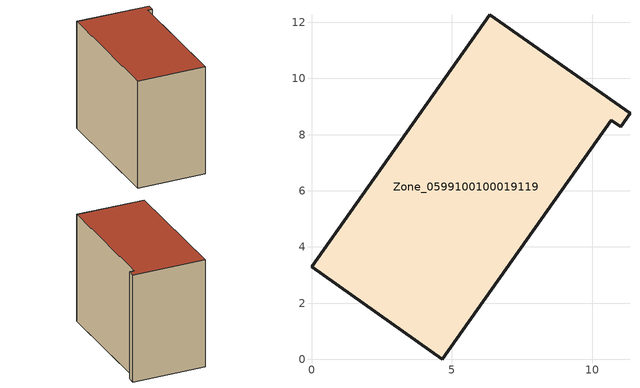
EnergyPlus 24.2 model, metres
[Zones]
Zone_0599100100019119
 floor ground (C_G): 10.67,8.51 4.66,0 0,3.29 6.35,12.27 11.34,8.76 11,8.27 z4.08
 wall outside (C_F): 6.35,12.27 0,3.29 4.66,0 10.67,8.51 11,8.27 11.34,8.76 6.35,12.27 z4.08:13.26
 roof outside (C_R): 11.34,8.76 6.35,12.27 0,3.29 4.66,0 10.67,8.51 11,8.27 z13.26
[BUILDING]
Pand.0599100100019119: North Axis=0; Terrain=City; Loads Convergence Tolerance Value=0.04; Temperature Convergence Tolerance Value=0.4; Solar Distribution=FullExterior; Maximum Number of Warmup Days=25; Minimum Number of Warmup Days=1
[Site:Location]
Rotterdam.The.Hague.AP_ZH_NLD Design_Conditions: Latitude=51.96; Longitude=4.45; Time Zone=1; Elevation=-4.5
[SITE:GROUNDTEMPERATURE:BUILDINGSURFACE]
18, 18, 18, 18, 18, 18, 18, 18, 18, 18, 18, 18
[MATERIAL] Thermal Absorptance=0.9; Solar Absorptance=0.7; Visible Absorptance=0.7
Name | Roughness | Thickness | Conductivity | Density | Specific Heat
G.TI.2015-2018 | MediumSmooth | 0.15 | 0.0428571 | 540 | 1210
F.TI.2015-2018 | Rough | 0.3 | 0.0666667 | 1920 | 840
R.TI.2015-2018 | MediumRough | 0.2 | 0.0333333 | 1500 | 1000
[CONSTRUCTION]
C_G: G.TI.2015-2018
C_F: F.TI.2015-2018
C_R: R.TI.2015-2018
[ZONE]
Zone_0599100100019119: Type=1; Multiplier=1; Ceiling Height=Autocalculate; Volume=Autocalculate; Floor Area=autocalculate; Part of Total Floor Area=Yes
[ZONEINFILTRATION:DESIGNFLOWRATE]
Infil_Zone_0599100100019119: Zone or ZoneList or Space or SpaceList=Zone_0599100100019119; Schedule=AlwaysOn; Design Flow Rate Calculation Method=Flow/Area; Flow Rate per Floor Area=0.0015; Constant Term Coefficient=1; Temperature Term Coefficient=0; Velocity Term Coefficient=0; Velocity Squared Term Coefficient=0
[HVACTEMPLATE:ZONE:IDEALLOADSAIRSYSTEM]
Zone_0599100100019119: Maximum Heating Supply Air Temperature=50; Minimum Cooling Supply Air Temperature=13; Maximum Heating Supply Air Humidity Ratio=0.0156; Minimum Cooling Supply Air Humidity Ratio=0.0077; Heating Limit=NoLimit; Cooling Limit=NoLimit; Dehumidification Control Type=ConstantSensibleHeatRatio; Cooling Sensible Heat Ratio=0.7; Dehumidification Setpoint=60; Humidification Control Type=None; Humidification Setpoint=30; Outdoor Air Method=None; Outdoor Air Flow Rate per Person=0.00944; Outdoor Air Flow Rate per Zone Floor Area=0; Outdoor Air Flow Rate per Zone=0; Demand Controlled Ventilation Type=None; Outdoor Air Economizer Type=NoEconomizer; Heat Recovery Type=None; Sensible Heat Recovery Effectiveness=0.7; Latent Heat Recovery Effectiveness=0.65
[ZONECONTROL:THERMOSTAT]
ThermostatControl_Zone_0599100100019119: Zone or ZoneList=Zone_0599100100019119; Control Type Schedule=DualSetpointControlType; Control 1=Thermostat_Zone_0599100100019119; Temperature Difference Between Cutout And Setpoint=0
[THERMOSTATSETPOINT:DUALSETPOINT]
Thermostat_Zone_0599100100019119: Heating Setpoint Temperature Schedule=HeatingSetpoint_Zone_0599100100019119; Cooling Setpoint Temperature Schedule=CoolingSetpoint_Zone_0599100100019119
[SCHEDULE:COMPACT]
HeatingSetpoint_Zone_0599100100019119: Through: 12/31, For: AllDays, Until: 24:00, 21
CoolingSetpoint_Zone_0599100100019119: Through: 12/31, For: AllDays, Until: 24:00, 24
DualSetpointControlType: Through: 12/31, For: AllDays, Until: 24:00, 4
AlwaysOn: Through: 12/31, For: AllDays, Until: 24:00, 1
